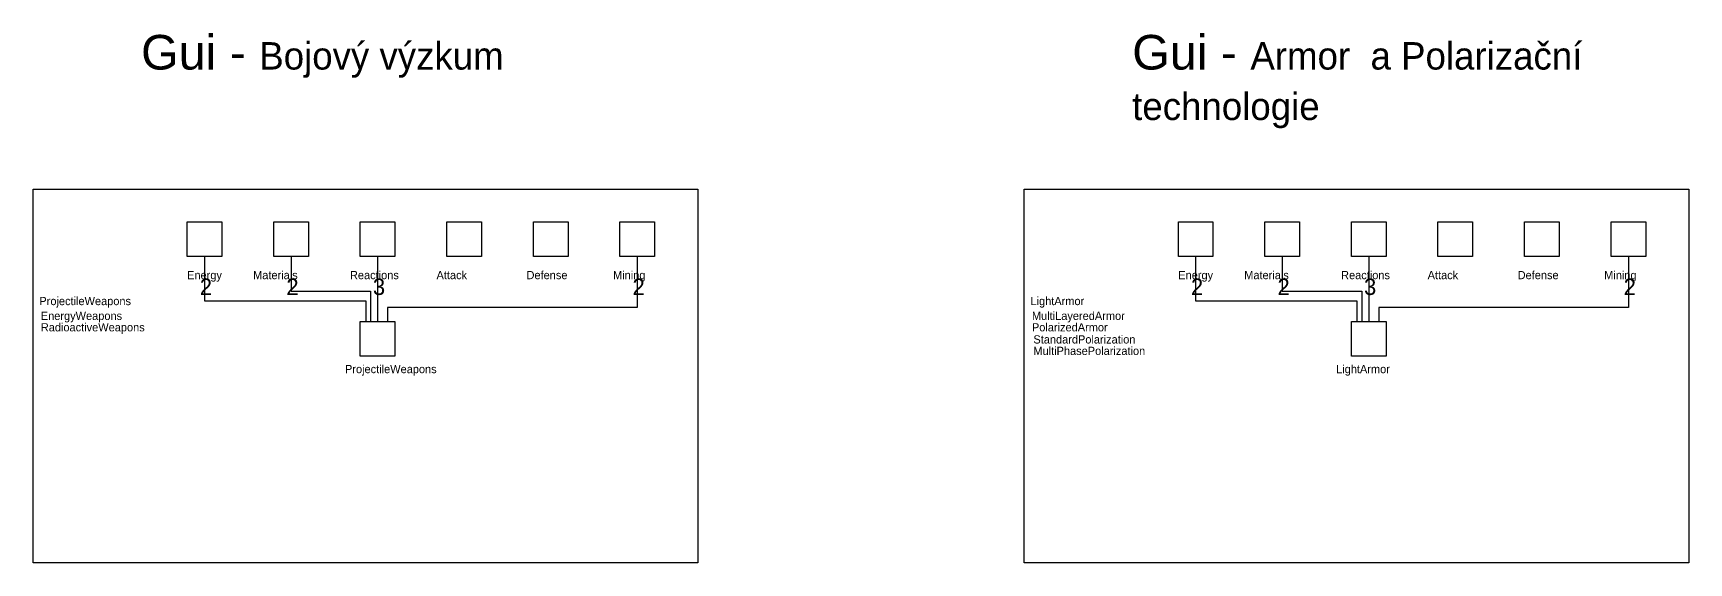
# Model space of a CAD drawing. Header units: millimetres. Extents: x 26535 to 76300, y -7871 to 12129.
# Drawn here: x 63393 to 68176, y -658 to 873 of the extents above; entities that cross this region are included whole.
import ezdxf

# ---------------------------------------------------------------- set-up
doc = ezdxf.new("R2010")
doc.units = ezdxf.units.MM
for name, color, linetype in [('Kce', 9, 'Continuous'), ('Prvky', 103, 'Continuous'), ('základní', 4, 'Continuous')]:
    doc.layers.add(name, color=color, linetype=linetype)
doc.layers.add('Layer2', color=231, linetype='Continuous', plot=False)
doc.layers.add('Obrys', color=253, linetype='Continuous', lineweight=30)
doc.styles.get("Standard").update_dxf_attribs({"font": 'arial.ttf'})

msp = doc.modelspace()

# ---------------------------------------------------------------- linework, layer by layer
at = {"layer": 'Kce'}
for p, q in [((63837.758, 327.536), (63937.758, 327.536)), ((63937.758, 327.536), (63937.758, 227.536)), ((64087.758, 327.536), (64187.758, 327.536)), ((64187.758, 327.536), (64187.758, 227.536)), ((64337.758, 327.536), (64437.758, 327.536)), ((64437.758, 327.536), (64437.758, 227.536)), ((64587.758, 327.536), (64687.758, 327.536)), ((64687.758, 327.536), (64687.758, 227.536)), ((64837.758, 327.536), (64937.758, 327.536)), ((64937.758, 327.536), (64937.758, 227.536)), ((65087.758, 327.536), (65187.758, 327.536)), ((65187.758, 327.536), (65187.758, 227.536)), ((66700.878, 327.536), (66800.878, 327.536)), ((66800.878, 327.536), (66800.878, 227.536)), ((66950.878, 327.536), (67050.878, 327.536)), ((67050.878, 327.536), (67050.878, 227.536)), ((67200.878, 327.536), (67300.878, 327.536)), ((67300.878, 327.536), (67300.878, 227.536)), ((67450.878, 327.536), (67550.878, 327.536)), ((67550.878, 327.536), (67550.878, 227.536)), ((67700.878, 327.536), (67800.878, 327.536)), ((67800.878, 327.536), (67800.878, 227.536)), ((67950.878, 327.536), (68050.878, 327.536)), ((68050.878, 327.536), (68050.878, 227.536)), ((64437.758, 39.518), (64437.758, -60.482)), ((67300.878, 39.518), (67300.878, -60.482))]:
    msp.add_line(p, q, dxfattribs=at)
at = {"layer": 'Layer2'}
for p, q in [((63887.758, 227.536), (63887.758, 99.102)), ((64137.758, 227.536), (64137.758, 127.195)), ((64387.758, 227.536), (64387.758, 39.518)), ((65137.758, 227.536), (65137.758, 79.436)), ((66750.878, 227.536), (66750.878, 99.102)), ((67000.878, 227.536), (67000.878, 127.195)), ((67250.878, 227.536), (67250.878, 39.518)), ((68000.878, 227.536), (68000.878, 79.436)), ((63887.758, 99.102), (64353.444, 99.102)), ((64137.758, 127.195), (64367.495, 127.195)), ((64353.444, 99.102), (64353.444, 39.518)), ((64367.495, 127.195), (64367.495, 39.518)), ((66750.878, 99.102), (67216.563, 99.102)), ((67000.878, 127.195), (67230.614, 127.195)), ((67216.563, 99.102), (67216.563, 39.518)), ((67230.614, 127.195), (67230.614, 39.518)), ((65137.758, 79.436), (64416.672, 79.436)), ((64416.672, 79.436), (64416.672, 39.518)), ((68000.878, 79.436), (67279.791, 79.436)), ((67279.791, 79.436), (67279.791, 39.518))]:
    msp.add_line(p, q, dxfattribs=at)
at = {"layer": 'Obrys'}
for points in [[(63392.596, 421.848), (65312.596, 421.848), (65312.596, -658.152), (63392.596, -658.152)], [(66255.715, 421.848), (68175.715, 421.848), (68175.715, -658.152), (66255.715, -658.152)], [(63837.758, 327.536), (63937.758, 327.536), (63937.758, 227.536), (63837.758, 227.536)], [(64087.758, 327.536), (64187.758, 327.536), (64187.758, 227.536), (64087.758, 227.536)], [(64337.758, 327.536), (64437.758, 327.536), (64437.758, 227.536), (64337.758, 227.536)], [(64587.758, 327.536), (64687.758, 327.536), (64687.758, 227.536), (64587.758, 227.536)], [(64837.758, 327.536), (64937.758, 327.536), (64937.758, 227.536), (64837.758, 227.536)], [(65087.758, 327.536), (65187.758, 327.536), (65187.758, 227.536), (65087.758, 227.536)], [(66700.878, 327.536), (66800.878, 327.536), (66800.878, 227.536), (66700.878, 227.536)], [(66950.878, 327.536), (67050.878, 327.536), (67050.878, 227.536), (66950.878, 227.536)], [(67200.878, 327.536), (67300.878, 327.536), (67300.878, 227.536), (67200.878, 227.536)], [(67450.878, 327.536), (67550.878, 327.536), (67550.878, 227.536), (67450.878, 227.536)], [(67700.878, 327.536), (67800.878, 327.536), (67800.878, 227.536), (67700.878, 227.536)], [(67950.878, 327.536), (68050.878, 327.536), (68050.878, 227.536), (67950.878, 227.536)], [(64337.758, 39.518), (64437.758, 39.518), (64437.758, -60.482), (64337.758, -60.482)], [(67200.878, 39.518), (67300.878, 39.518), (67300.878, -60.482), (67200.878, -60.482)]]:
    msp.add_lwpolyline(points, close=True, dxfattribs=at)
at = {"layer": 'základní'}
for p, q in [((63392.596, -658.152), (63392.596, 421.848)), ((63392.596, 421.848), (65312.596, 421.848)), ((65312.596, 421.848), (65312.596, -658.152)), ((66255.715, -658.152), (66255.715, 421.848)), ((66255.715, 421.848), (68175.715, 421.848)), ((68175.715, 421.848), (68175.715, -658.152)), ((65312.596, -658.152), (63392.596, -658.152)), ((68175.715, -658.152), (66255.715, -658.152))]:
    msp.add_line(p, q, dxfattribs=at)

# ---------------------------------------------------------------- texts
at = {"layer": 'Obrys', "char_height": 100, "attachment_point": 1}
for s, insert in [('Gui - {\\fCascadia Mono|b0|i0|c238|p49;\\H0.79167x;\\C96;\\c32768;Bojový výzkum}', (63704.408, 867.343)), ('Gui - {\\fCascadia Mono|b0|i0|c238|p49;\\H0.79167x;\\C96;\\c32768;Armor  a Polarizační technologie}', (66567.528, 867.343))]:
    msp.add_mtext_dynamic_manual_height_columns(s, width=1557.3709, gutter_width=12.5, heights=[347.945], dxfattribs=dict(at, insert=insert))
at = {"layer": 'Prvky', "char_height": 30, "attachment_point": 1}
for s, width, heights, insert in [('{\\fCascadia Mono|b0|i0|c238|p49;\\H0.79167x;\\C5;ProjectileWeapons}', 184.93393, [40.267], (63410.65, 110.339)), ('{\\fCascadia Mono|b0|i0|c238|p49;\\H0.79167x;\\C5;LightArmor}', 151.55762, [0], (66273.769, 110.339)), ('{\\fCascadia Mono|b0|i0|c238|p49;\\H0.79167x;\\C5;ProjectileWeapons}', 184.93393, [40.267], (64293.544, -86.244)), ('{\\fCascadia Mono|b0|i0|c238|p49;\\H0.79167x;\\C5;LightArmor}', 151.55762, [0], (67156.664, -86.244))]:
    msp.add_mtext_dynamic_manual_height_columns(s, width=width, gutter_width=12.5, heights=heights, dxfattribs=dict(at, insert=insert))
at = {"layer": 'základní', "attachment_point": 1}
for s, width, heights, insert, char_height in [('{\\fCascadia Mono|b0|i0|c238|p49;\\H0.79167x;Energy}', 151.55762, [0], (63837.459, 185.353), 30), ('{\\fCascadia Mono|b0|i0|c238|p49;\\H0.79167x;2}', 41.4547, [33.963], (63874.219, 163.538), 60), ('{\\fCascadia Mono|b0|i0|c238|p49;\\H0.79167x;\\C5;Materials}', 229.62623, [0], (64028.084, 185.353), 30), ('{\\fCascadia Mono|b0|i0|c238|p49;\\H0.79167x;2}', 41.4547, [33.963], (64124.219, 163.538), 60), ('{\\fCascadia Mono|b0|i0|c238|p49;\\H0.79167x;\\C5;Reactions}', 229.62623, [0], (64307.879, 185.353), 30), ('{\\fCascadia Mono|b0|i0|c238|p49;\\H0.79167x;3}', 41.4547, [33.963], (64374.219, 163.538), 60), ('{\\fCascadia Mono|b0|i0|c238|p49;\\H0.79167x;\\C5;Attack}', 229.62623, [0], (64557.879, 185.353), 30), ('{\\fCascadia Mono|b0|i0|c238|p49;\\H0.79167x;Defense}', 229.62623, [0], (64817.899, 185.353), 30), ('{\\fCascadia Mono|b0|i0|c238|p49;\\H0.79167x;Mining}', 229.62623, [0], (65067.899, 185.353), 30), ('{\\fCascadia Mono|b0|i0|c238|p49;\\H0.79167x;2}', 41.4547, [33.963], (65124.219, 163.538), 60), ('{\\fCascadia Mono|b0|i0|c238|p49;\\H0.79167x;Energy}', 151.55762, [0], (66700.578, 185.353), 30), ('{\\fCascadia Mono|b0|i0|c238|p49;\\H0.79167x;2}', 41.4547, [33.963], (66737.338, 163.538), 60), ('{\\fCascadia Mono|b0|i0|c238|p49;\\H0.79167x;\\C5;Materials}', 229.62623, [0], (66891.203, 185.353), 30), ('{\\fCascadia Mono|b0|i0|c238|p49;\\H0.79167x;2}', 41.4547, [33.963], (66987.338, 163.538), 60), ('{\\fCascadia Mono|b0|i0|c238|p49;\\H0.79167x;\\C5;Reactions}', 229.62623, [0], (67170.998, 185.353), 30), ('{\\fCascadia Mono|b0|i0|c238|p49;\\H0.79167x;3}', 41.4547, [33.963], (67237.338, 163.538), 60), ('{\\fCascadia Mono|b0|i0|c238|p49;\\H0.79167x;\\C5;Attack}', 229.62623, [0], (67420.998, 185.353), 30), ('{\\fCascadia Mono|b0|i0|c238|p49;\\H0.79167x;Defense}', 229.62623, [0], (67681.018, 185.353), 30), ('{\\fCascadia Mono|b0|i0|c238|p49;\\H0.79167x;Mining}', 229.62623, [0], (67931.018, 185.353), 30), ('{\\fCascadia Mono|b0|i0|c238|p49;\\H0.79167x;2}', 41.4547, [33.963], (67987.338, 163.538), 60), ('{\\fCascadia Mono|b0|i0|c238|p49;\\H0.79167x;EnergyWeapons}', 229.62623, [0], (63414.817, 67.643), 30), ('{\\fCascadia Mono|b0|i0|c238|p49;\\H0.79167x;MultiLayeredArmor}', 229.62623, [0], (66277.936, 67.643), 30), ('{\\fCascadia Mono|b0|i0|c238|p49;\\H0.79167x;RadioactiveWeapons}', 229.62623, [0], (63414.817, 34.526), 30), ('{\\fCascadia Mono|b0|i0|c238|p49;\\H0.79167x;PolarizedArmor}', 229.62623, [0], (66277.936, 34.526), 30), ('{\\fCascadia Mono|b0|i0|c238|p49;\\H0.79167x;StandardPolarization}', 229.62623, [0], (66282.103, -0.509), 30), ('{\\fCascadia Mono|b0|i0|c238|p49;\\H0.79167x;MultiPhasePolarization}', 229.62623, [0], (66282.103, -33.626), 30)]:
    msp.add_mtext_dynamic_manual_height_columns(s, width=width, gutter_width=12.5, heights=heights, dxfattribs=dict(at, insert=insert, char_height=char_height))

doc.saveas('drawing.dxf')
